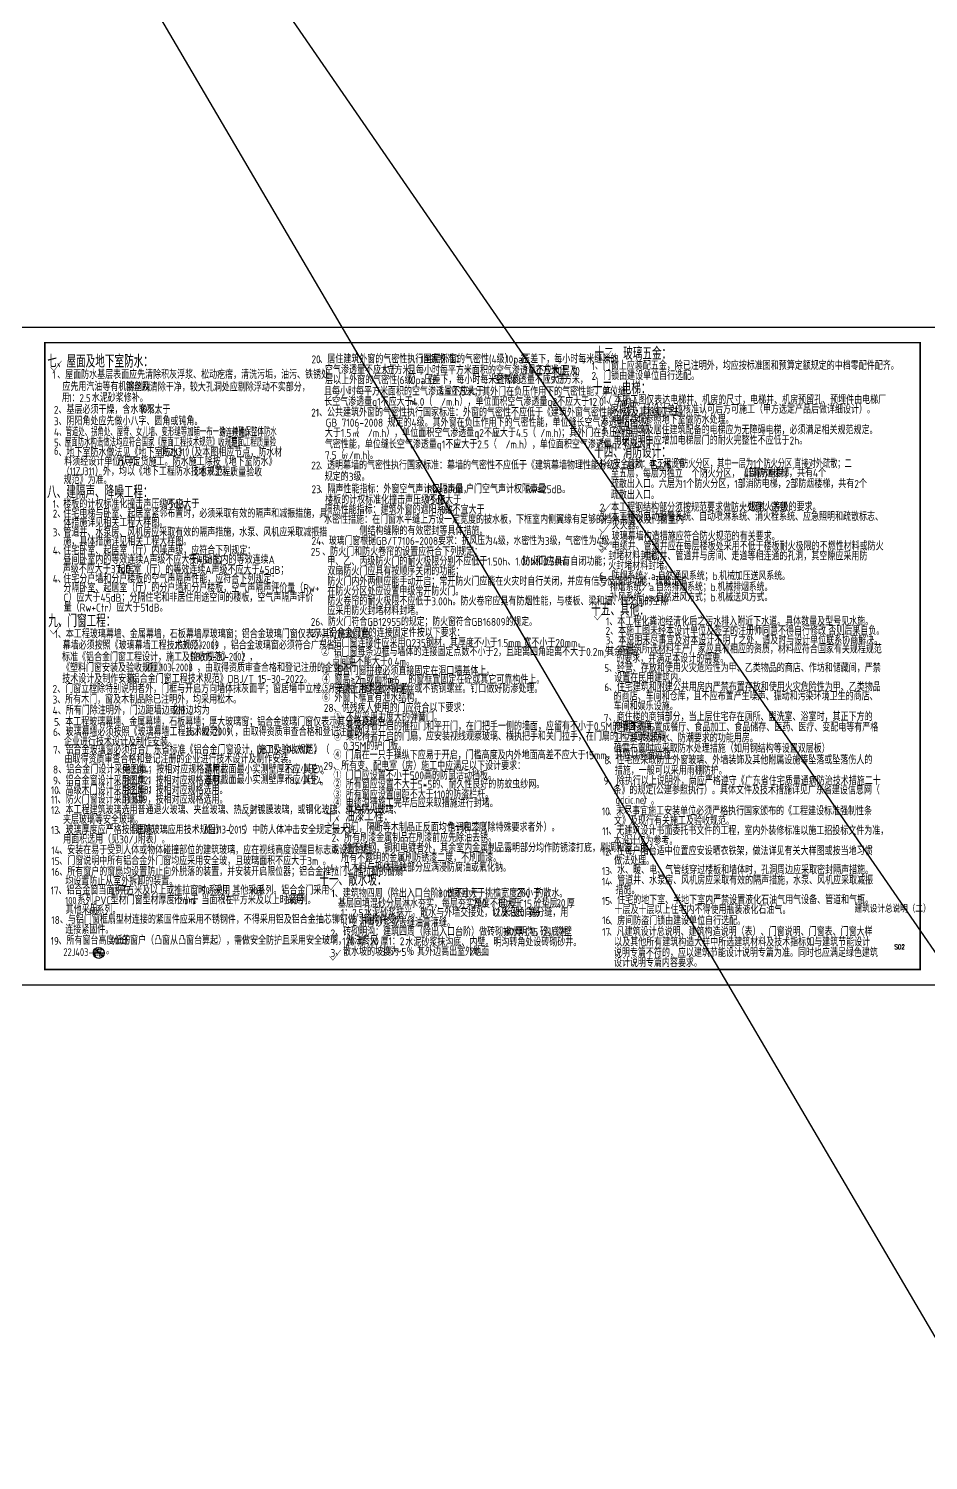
# Model space of a CAD drawing. Extents: x 6843040 to 15500510, y -6507076 to -4940511.
# Drawn here: x 7757360 to 7814813, y -5384709 to -5293327 of the extents above; entities that cross this region are included whole.
import ezdxf

# ---------------------------------------------------------------- set-up
doc = ezdxf.new("R2010")
doc.units = 0
doc.header["$LTSCALE"] = 1000
doc.header["$MEASUREMENT"] = 0
for name, color, linetype in [('AXIS', 3, 'Continuous'), ('AXIS_TEXT', 7, 'Continuous'), ('PUB_TEXT', 7, 'Continuous'), ('PUB_TITLE', 4, 'Continuous'), ('TITLE', 4, 'Continuous'), ('公共图层', 7, 'Continuous'), ('文字', 2, 'Continuous')]:
    doc.layers.add(name, color=color, linetype=linetype)
doc.layers.add('DIM_MODI', color=6, linetype='Continuous', plot=False)
doc.styles.add('_TCH_DIM', font='SIMPLEX', dxfattribs={"bigfont": 'GBCBIG'})
doc.styles.add('HZ', font='rs', dxfattribs={"width": 0.8, "bigfont": 'hztxt'})
doc.styles.add('应该不会同名吧！！', font='GBENOR', dxfattribs={"height": 5, "bigfont": 'GBCBIG'})
doc.styles.add('建筑说明', font='GBENOR', dxfattribs={"height": 5, "bigfont": 'GBCBIG'})
doc.styles.add('数字加粗', font='romanc.shx', dxfattribs={"width": 0.8, "height": 8})

msp = doc.modelspace()

# ---------------------------------------------------------------- linework, layer by layer
at = {"layer": 'AXIS'}
msp.add_line((7761486.6, -5352321.2), (7762186.6, -5352321.2), dxfattribs=at)
msp.add_circle((7761836.6, -5352321.2), 350, dxfattribs=at)
at = {"layer": 'DIM_MODI'}
for points in [[(8939657.2, -5544505.8), (7717926.7, -5211216.4), (7913635.5, -5544303.4)], [(7911789.9, -5492202), (7717926.7, -5211216.4), (8120470.7, -5526373)]]:
    msp.add_lwpolyline(points, dxfattribs=at)
at = {"layer": 'PUB_TITLE'}
for p, q in [((7814288.3, -5353371.9), (7814288.3, -5313371.9)), ((7814288.3, -5313371.9), (7814288.3, -5327921.1)), ((7814288.3, -5313371.9), (7814288.3, -5327921.1))]:
    msp.add_line(p, q, dxfattribs=at)
msp.add_lwpolyline([(7755888.3, -5354371.9), (7755888.3, -5312371.9), (7815288.3, -5312371.9), (7815288.3, -5354371.9)], close=True, dxfattribs=at)
at = {"layer": 'PUB_TITLE', "const_width": 100}
msp.add_lwpolyline([(7758388.3, -5353371.9), (7814288.3, -5353371.9), (7814288.3, -5313371.9), (7758388.3, -5313371.9)], close=True, dxfattribs=at)
at = {"layer": 'PUB_TITLE', "const_width": 30}
for points in [[(7794559.5, -5313891.6), (7794061.1, -5314548.2), (7793848.4, -5314297.1)], [(7759470.1, -5314522.5), (7758971.7, -5315179.1), (7758759.1, -5314928)], [(7794379.3, -5316299), (7793880.9, -5316955.5), (7793668.2, -5316704.5)], [(7794552.5, -5320293.3), (7794054.1, -5320949.9), (7793841.4, -5320698.8)], [(7794483.8, -5320753.3), (7793985.4, -5321409.8), (7793772.8, -5321158.7)], [(7794518.1, -5323644.4), (7794019.7, -5324300.9), (7793807, -5324049.8)], [(7794518.1, -5324228.7), (7794019.7, -5324885.2), (7793807, -5324634.1)], [(7794518.1, -5324846), (7794019.7, -5325502.6), (7793807, -5325251.5)], [(7794463.6, -5326110.1), (7793965.2, -5326766.6), (7793752.5, -5326515.5)], [(7794463.6, -5328295.8), (7793965.2, -5328952.3), (7793752.5, -5328701.3)], [(7796907.1, -5328032.9), (7796408.7, -5328689.4), (7796196, -5328438.3)], [(7796871.4, -5328749.3), (7796373, -5329405.8), (7796160.4, -5329154.7)], [(7796913, -5329546.1), (7796414.6, -5330202.6), (7796201.9, -5329951.5)], [(7794182.2, -5330414.6), (7793683.8, -5331071.2), (7793471.2, -5330820.1)], [(7759444, -5331314.2), (7758945.6, -5331970.7), (7758732.9, -5331719.6)], [(7771926.6, -5342958.4), (7771428.2, -5343614.9), (7771215.5, -5343363.9)], [(7777163.3, -5343566.5), (7776664.9, -5344223.1), (7776452.2, -5343972)], [(7777163.3, -5347647.2), (7776664.9, -5348303.8), (7776452.2, -5348052.7)], [(7777290.9, -5352134.7), (7776792.5, -5352791.3), (7776579.8, -5352540.2)]]:
    msp.add_lwpolyline(points, dxfattribs=at)

# ---------------------------------------------------------------- texts
at = {"layer": 'AXIS_TEXT', "style": '数字加粗', "width": 0.8}
for s, p in [('HC7', (7761614.6, -5352263.8)), ('4-24', (7761530.2, -5352534.1))]:
    msp.add_text(s, height=175, dxfattribs=at).set_placement(p)
at = {"layer": 'PUB_TEXT', "color": 2}
for s, height, style, p in [('2.5', 450, '建筑说明', (7779578.7, -5315349.7)), ('7.5', 450, '建筑说明', (7788950, -5315379.5)), ('1.5', 450, '建筑说明', (7790403.9, -5315965.7)), ('4.5', 450, '建筑说明', (7783608.2, -5316728.2)), ('1：2.5', 500, '应该不会同名吧！！', (7759888.4, -5317161.2)), ('10%', 500, '应该不会同名吧！！', (7764428.7, -5317877.4)), ('一', 450, '建筑说明', (7802788.8, -5324085.1)), ('100', 500, '应该不会同名吧！！', (7766554.6, -5337103.5)), ('2.2', 450, '建筑说明', (7773723.4, -5340815.7)), ('2.0', 450, '建筑说明', (7775516.7, -5340815.7)), ('1.8', 450, '建筑说明', (7773723.4, -5341537.1)), ('1.4', 450, '建筑说明', (7775516.7, -5341562.9)), ('2', 200, '建筑说明', (7771580.9, -5346441.6)), ('1.5', 450, '建筑说明', (7762581.3, -5348575.2)), ('90', 450, '建筑说明', (7768371.1, -5348575.2)), ('70', 450, '建筑说明', (7771453.1, -5348575.2)), ('800', 500, '应该不会同名吧！！', (7783500.5, -5348783.9)), ('200', 500, '应该不会同名吧！！', (7788519.3, -5348742.3)), ('100', 450, '建筑说明', (7759700.5, -5349195.7)), ('60', 450, '建筑说明', (7761227.5, -5349839.7)), ('1.2mm', 450, '建筑说明', (7766640.9, -5349192.6)), ('1.5', 450, '建筑说明', (7769683.3, -5349187.9)), ('80', 450, '建筑说明', (7773727.2, -5349191.5)), ('1：2.5', 500, '应该不会同名吧！！', (7777302.8, -5350014.1)), ('200', 500, '应该不会同名吧！！', (7785719.5, -5349406.1)), ('12', 500, '应该不会同名吧！！', (7786971.4, -5349982.1)), ('80', 500, '应该不会同名吧！！', (7787342.2, -5349387.5)), ('20', 500, '应该不会同名吧！！', (7788448, -5350001.2)), ('C15', 500, '应该不会同名吧！！', (7788667.9, -5349427.5)), ('20', 500, '应该不会同名吧！！', (7791057, -5349387.5)), ('1：2', 500, '应该不会同名吧！！', (7777324.3, -5350593.2)), ('900', 450, '建筑说明', (7762612.7, -5351780)), ('120', 500, '应该不会同名吧！！', (7777388.4, -5351850.2)), ('20', 500, '应该不会同名吧！！', (7779136.5, -5351839)), ('1：2', 500, '应该不会同名吧！！', (7780347.9, -5351827.9)), ('80', 500, '应该不会同名吧！！', (7787730.2, -5351214.8)), ('C15', 500, '应该不会同名吧！！', (7789061.9, -5351220.9)), ('3％～5％', 500, '应该不会同名吧！！', (7779870.9, -5352507.9)), ('20', 500, '应该不会同名吧！！', (7785526.6, -5352474))]:
    msp.add_text(s, height=height, dxfattribs=dict(at, style=style)).set_placement(p)
at = {"layer": 'PUB_TEXT', "color": 2, "width": 0.8}
for s, style, p in [('05ZJ311', '应该不会同名吧！！', (7765783.2, -5320606)), ('11ZJ311', '应该不会同名吧！！', (7759978.1, -5321832.1)), ('JGJ102-2009', '应该不会同名吧！！', (7766645.6, -5332925.8)), ('JGJ 103-2008', '应该不会同名吧！！', (7764706.9, -5334348.6)), ('DBJ15-30-2002', '应该不会同名吧！！', (7767699.3, -5333665.5)), ('JGJ102-2009', '建筑说明', (7767394.5, -5338437.8)), ('DBJ15-30-2002', '建筑说明', (7771924.5, -5339591.8)), ('98ZJ641', '建筑说明', (7763326.2, -5340883.3)), ('98ZJ721', '建筑说明', (7763326.2, -5341552.4)), ('98ZJ681', '建筑说明', (7763326.2, -5342168.5)), ('03J609', '建筑说明', (7763326.2, -5342771.6)), ('  gdcic.net', '应该不会同名吧！！', (7794340, -5342797.8)), ('JGJ113-2015', '建筑说明', (7768495.9, -5344704.5)), ('22J403-1', '建筑说明', (7759577.3, -5352523.6))]:
    msp.add_text(s, height=500, dxfattribs=dict(at, style=style)).set_placement(p)
at = {"layer": 'PUB_TEXT', "style": '_TCH_DIM', "width": 0.705882}
msp.add_text('S02', height=297.5, dxfattribs=at).set_placement((7812645.5, -5352088.3))
at = {"layer": 'TITLE', "color": 1, "style": '应该不会同名吧！！'}
for s, height, p in [('十二、玻璃五金：', 817.02, (7793488.4, -5314467)), ('七、屋面及地下室防水：', 817.021, (7758553, -5314963.2)), ('十三、电梯：', 817.02, (7793395.3, -5316676.4)), ('十四、消防设计：', 817.02, (7793465.8, -5320733.8)), ('八、建隔声、降噪工程：', 817.021, (7758539, -5323302.4)), ('十五、其他：', 817.02, (7793288.9, -5330808.6)), ('九、门窗工程：', 817.02, (7758614.4, -5331533.6)), ('十、油漆工程：', 817.02, (7776343.1, -5343940.3)), ('十一、散水坡：', 817.02, (7775924.6, -5348040.8))]:
    msp.add_text(s, height=height, dxfattribs=at).set_placement(p)
at = {"layer": '公共图层', "color": 2, "style": 'HZ', "width": 0.8}
msp.add_text('建筑设计总说明（二）', height=450, dxfattribs=at).set_placement((7810096.5, -5349741.2))
at = {"layer": '文字', "color": 2}
for s, height, style, p in [('20', 500, '建筑说明', (7775423.2, -5314684.6)), ('、居住建筑外窗的气密性执行国家标准：', 510.638, '建筑说明', (7775923.2, -5314684.6)), ('空气渗透量不应大于', 510.64, '建筑说明', (7776285.9, -5315364.1)), ('1', 500, '建筑说明', (7782385, -5314684.6)), ('至', 510.6, '建筑说明', (7782593.4, -5314684.6)), ('9', 500, '建筑说明', (7782933.8, -5314684.6)), ('层外窗的气密性(4级），在', 510.638, '建筑说明', (7783180.6, -5314684.6)), ('10pa', 500, '建筑说明', (7787797.8, -5314684.6)), ('压差下，每小时每米缝隙的', 510.638, '建筑说明', (7788881.1, -5314684.6)), ('1', 500, '应该不会同名吧！！', (7793307.3, -5315125.5)), ('、门窗上应装配五金，除已注明外，均应按标准图和预算定额规定的中档零配件配齐。', 510.638, '应该不会同名吧！！', (7793515.6, -5315099.5)), ('1', 500, '应该不会同名吧！！', (7758880.1, -5315676.6)), ('、屋面防水基层表面应先清除积灰浮浆、松动疙瘩，清洗污垢，油污、铁锈处', 510.638, '应该不会同名吧！！', (7759182.6, -5315676.6)), ('层以上外窗的气密性(6级），在', 510.638, '建筑说明', (7776295.6, -5316015.3)), ('立方米，', 510.64, '建筑说明', (7780214.9, -5315379.1)), ('10pa', 500, '建筑说明', (7781561.8, -5316007.8)), ('且每小时每平方米面积的空气渗透量不应大于', 510.638, '建筑说明', (7781580.5, -5315390.8)), ('压差下，每小时每米缝隙的', 510.638, '建筑说明', (7782630.3, -5316007.8)), ('空气渗透量不应大于', 510.64, '建筑说明', (7787128.7, -5315993.6)), ('立方米；', 510.64, '建筑说明', (7789680.3, -5315391.8)), ('10', 500, '建筑说明', (7790909, -5315441.8)), ('立方米，', 510.64, '建筑说明', (7791028.5, -5315993.6)), ('层及', 510.64, '建筑说明', (7791409, -5315441.8)), ('10', 500, '建筑说明', (7792048.4, -5315420.8)), ('2', 500, '应该不会同名吧！！', (7793307.3, -5315745.7)), ('、门锁由建设单位自行选配。', 510.638, '应该不会同名吧！！', (7793533.4, -5315748.8)), ('应先用汽油等有机溶剂及', 510.638, '应该不会同名吧！！', (7759517.1, -5316443.1)), ('水泥砂浆修补。', 510.64, '应该不会同名吧！！', (7761392.6, -5317158.3)), ('钢丝刷清除干净，较大孔洞处应剔除浮动不实部分，', 510.638, '应该不会同名吧！！', (7763568.5, -5316473.8)), ('且每小时每平方米面积的空气渗透量不应大于', 510.638, '建筑说明', (7776222, -5316741.1)), ('立方米；其外门在负压作用下的气密性能，单位缝', 510.638, '建筑说明', (7784277.2, -5316756.1)), ('2', 500, '应该不会同名吧！！', (7758974.3, -5317906.3)), ('、基层必须干燥，含水率不大于', 510.638, '应该不会同名吧！！', (7759266, -5317906.3)), ('用', 510.6, '应该不会同名吧！！', (7759474.6, -5317158.3)), ('、公共建筑外窗的气密性执行国家标准：外窗的气密性不应低于《建筑外窗气密性能分级及其检测方法》', 510.638, '建筑说明', (7775905.7, -5318086.8)), ('长空气渗透量q1不应大于4.0（  /m.h），单位面积空气渗透量q2不应大于12.0（ /m.h)。', 510.638, '建筑说明', (7776232.7, -5317402.5)), ('m', 350, '应该不会同名吧！！', (7781709.1, -5317350.1)), ('3', 175, '应该不会同名吧！！', (7781971.6, -5317175.1)), ('m', 350, '应该不会同名吧！！', (7790672, -5317330.6)), ('3', 175, '应该不会同名吧！！', (7790934.5, -5317155.6)), ('1', 500, '应该不会同名吧！！', (7794033, -5317286.2)), ('、本施工图仅表达电梯井、机房的尺寸，电梯井、机房预留孔、预埋件由电梯厂', 510.638, '应该不会同名吧！！', (7794241.4, -5317286.2)), ('家提供，经设计单位核准认可后方可施工（甲方选定产品后做详细设计）。', 510.638, '应该不会同名吧！！', (7794550.2, -5317893.3)), ('3', 500, '应该不会同名吧！！', (7758974.3, -5318640.7)), ('、阴阳角处应先做小八字、圆角或钝角。', 510.638, '应该不会同名吧！！', (7759266, -5318640.7)), ('。', 510.6, '应该不会同名吧！！', (7765525.3, -5317906.3)), ('21', 500, '建筑说明', (7775405.7, -5318086.8)), ('GB 7106-2008 规定的4级。其外窗在负压作用下的气密性能，单位缝长空气渗透量q1不应', 510.638, '建筑说明', (7776327.7, -5318733.8)), ('2', 500, '应该不会同名吧！！', (7793912, -5318545.5)), ('、电梯基坑参照地下室做防水处理。', 510.638, '应该不会同名吧！！', (7794203.7, -5318545.5)), ('4', 500, '应该不会同名吧！！', (7758974.3, -5319331.3)), ('大于1.5（  /m.h），单位面积空气渗透量q2不应大于4.5（ /m.h)；其外门在负压作用下的', 510.638, '建筑说明', (7776276.7, -5319389.9)), ('m', 350, '应该不会同名吧！！', (7778060.2, -5319367.9)), ('3', 175, '应该不会同名吧！！', (7778322.7, -5319192.9)), ('m', 350, '应该不会同名吧！！', (7786952.6, -5319337.9)), ('3', 175, '应该不会同名吧！！', (7787215.1, -5319162.9)), ('3', 500, '应该不会同名吧！！', (7793912, -5319210.1)), ('、公共建筑及居住建筑配备的电梯应为无障碍电梯，必须满足相关规范规定。', 510.638, '应该不会同名吧！！', (7794203.7, -5319210.1)), ('、电梯说明中应增加电梯层门的耐火完整性不应低于2h。', 510.638, '应该不会同名吧！！', (7794203.7, -5319874.7)), ('5', 500, '应该不会同名吧！！', (7758974.3, -5319994.5)), ('6', 500, '应该不会同名吧！！', (7758974.3, -5320524.5)), ('、地下室防水做法见《地下室防水》（', 510.638, '应该不会同名吧！！', (7759266, -5320633)), ('）及本图相应节点，防水材', 510.638, '应该不会同名吧！！', (7767426.6, -5320633)), ('气密性能，单位缝长空气渗透量q1不应大于2.5（  /m.h），单位面积空气渗透量q2不应大于', 510.638, '建筑说明', (7776276.7, -5320120.7)), ('7.5（ /m.h)。', 510.638, '建筑说明', (7776276.7, -5320807.7)), ('m', 350, '应该不会同名吧！！', (7784531, -5320070.4)), ('3', 175, '应该不会同名吧！！', (7784793.5, -5319895.4)), ('4', 500, '应该不会同名吧！！', (7793912, -5319874.7)), ('料须经设计单位认可，', 510.64, '应该不会同名吧！！', (7759639.2, -5321220.5)), ('方可定货施工。防水施工除按《地下室防水》', 510.638, '应该不会同名吧！！', (7762980.4, -5321227.7)), ('22', 500, '建筑说明', (7775405.7, -5321459.2)), ('、透明幕墙的气密性执行国家标准：幕墙的气密性不应低于《建筑幕墙物理性能分级》GB/T 15225 ', 510.638, '建筑说明', (7775905.7, -5321459.2)), ('m', 350, '应该不会同名吧！！', (7777348.5, -5320769.8)), ('3', 175, '应该不会同名吧！！', (7777611, -5320594.8)), ('1、', 500, '应该不会同名吧！！', (7793809.7, -5321310.9)), ('规范》为准。', 510.64, '应该不会同名吧！！', (7759591.9, -5322392.9)), ('（', 510.6, '应该不会同名吧！！', (7759483.5, -5321895)), ('）外，均以《地下工程防水技术规范》、', 510.638, '应该不会同名吧！！', (7761593.3, -5321853.2)), ('《地下工程质量验收', 510.64, '应该不会同名吧！！', (7767675.9, -5321901.9)), ('规定的3级。', 510.64, '建筑说明', (7776266.2, -5322189.2)), ('疏散出入口。六层为1个防火分区，1部消防电梯，2部防烟楼梯，共有2个', 510.638, '应该不会同名吧！！', (7794543, -5322647.8)), ('至五层，每层为独立  个防火分区， 部消防电梯，', 510.638, '应该不会同名吧！！', (7794543, -5321980)), ('部防烟楼梯，共有4个', 510.64, '应该不会同名吧！！', (7803358.2, -5321947.2)), ('23', 500, '建筑说明', (7775429, -5322978.5)), ('、隔声性能指标：外窗空气声计权隔声量', 510.638, '建筑说明', (7775929, -5322978.5)), ('Rw', 500, '建筑说明', (7782788.6, -5322978.5)), ('≥', 510.6, '建筑说明', (7783496.9, -5322978.5)), ('30dB，', 500, '建筑说明', (7783837.3, -5322978.5)), ('户门空气声计权隔声量', 510.64, '建筑说明', (7785289.2, -5322978.5)), ('Rw', 500, '建筑说明', (7789103.5, -5322978.5)), ('≥', 510.6, '建筑说明', (7789811.8, -5322978.5)), ('25dB。', 500, '建筑说明', (7790152.3, -5322978.5)), ('疏散出入口。', 510.64, '应该不会同名吧！！', (7794543, -5323357.6)), ('1、', 500, '应该不会同名吧！！', (7758899.6, -5323920.7)), ('楼板的计权标准化撞击声压级不应大于', 510.638, '建筑说明', (7759575.6, -5323929.8)), ('75dB。', 500, '建筑说明', (7766007.2, -5323929.8)), ('隔热性能指标：建筑外窗的遮阳系数不宜大于', 510.638, '建筑说明', (7776262, -5324291.9)), ('楼板的计权标准化撞击声压级不应大于', 510.638, '建筑说明', (7776295.4, -5323660.7)), ('75dB。', 500, '建筑说明', (7782713, -5323660.7)), ('0.6', 500, '建筑说明', (7783699.9, -5324291.9)), ('2', 500, '应该不会同名吧！！', (7793832.4, -5324148.3)), ('、本工程钢结构部分须按规范要求做防火处理，达到', 510.638, '应该不会同名吧！！', (7794040.7, -5324148.3)), ('级耐火等级的要求。', 510.64, '应该不会同名吧！！', (7803334.1, -5324119.5)), ('2、', 500, '应该不会同名吧！！', (7758899.6, -5324532.7)), ('体措施详见相关工程大样图。', 510.638, '建筑说明', (7759575.6, -5325124.8)), ('住宅电梯与卧室、起居室紧邻布置时，必须采取有效的隔声和减振措施，具', 510.638, '建筑说明', (7759575.6, -5324541.8)), ('水密性措施：在门窗水平缝上方设一定宽度的披水板，下框室内侧翼缘有足够的挡水高度以及门窗室内', 510.638, '建筑说明', (7776229.5, -5324924.8)), ('。', 510.6, '建筑说明', (7784342.7, -5324291.9)), ('3', 500, '应该不会同名吧！！', (7793839.7, -5324737.8)), ('、本工程设自动报警系统、自动喷淋系统、消火栓系统、应急照明和疏散标志、', 510.638, '应该不会同名吧！！', (7794042.6, -5324737.8)), ('  灭火器。', 510.64, '应该不会同名吧！！', (7794042.6, -5325288.9)), ('3、', 500, '应该不会同名吧！！', (7758899.6, -5325727.7)), ('施，具体措施详见相关工程大样图。', 510.638, '建筑说明', (7759575.6, -5326319.8)), ('管道井、水泵房、风机房应采取有效的隔声措施，水泵、风机应采取减振措', 510.638, '建筑说明', (7759575.6, -5325736.8)), ('24、玻璃门窗根据GB/T7106-2008要求：抗风压为4级，水密性为3级，气密性为4级。', 500, '建筑说明', (7775429, -5326279.6)), ('侧结构缝隙的有效密封等具体措施。', 510.638, '建筑说明', (7778487, -5325649.3)), ('4', 500, '应该不会同名吧！！', (7793791.7, -5325990.8)), ('、玻璃幕墙构造措施应符合防火规范的有关要求。', 510.638, '应该不会同名吧！！', (7794083.3, -5325990.8)), ('4、', 500, '应该不会同名吧！！', (7758899.6, -5326889.2)), ('住宅卧室、起居室（厅）内噪声级，应符合下列规定：', 510.638, '建筑说明', (7759575.6, -5326898.3)), ('25', 500, '建筑说明', (7775376.4, -5326969.2)), ('、防火门和防火卷帘的设置应符合下列规定：', 510.638, '建筑说明', (7776104.7, -5326969.2)), ('5', 500, '应该不会同名吧！！', (7793791.7, -5326632.1)), ('、电缆井、管道井应在每层楼板处采用不低于楼板耐火极限的不燃性材料或防火', 510.638, '应该不会同名吧！！', (7794083.3, -5326622.1)), ('封堵材料封堵；', 510.64, '应该不会同名吧！！', (7794375.8, -5327243.1)), ('声级不应大于37dB；', 510.638, '建筑说明', (7759542.6, -5328078.8)), ('昼间卧室内的等效连续A声级不应大于45dB；', 510.638, '建筑说明', (7759575.6, -5327481.3)), ('起居室（厅）的等效连续A声级不应大于45dB；', 510.638, '建筑说明', (7763030.6, -5328128.8)), ('夜间卧室内的等效连续A', 510.638, '建筑说明', (7767577.6, -5327481.3)), ('甲、乙、丙级防火门的耐火极限分别不应低于1.50h、1.00h和0.50h。', 510.638, '建筑说明', (7776435.9, -5327595.6)), ('防火门应具有自闭功能；', 510.638, '建筑说明', (7788883.2, -5327593.5)), ('火封堵材料封堵。', 510.64, '应该不会同名吧！！', (7794371.7, -5327864.4)), ('电缆井、管道井与房间、走道等相连通的孔洞，其空隙应采用防', 510.638, '应该不会同名吧！！', (7796621.2, -5327261.4)), ('4、', 500, '应该不会同名吧！！', (7758899.6, -5328698.2)), ('住宅分户墙和分户楼板的空气声隔声性能，应符合下列规定：', 510.638, '建筑说明', (7759575.6, -5328707.3)), ('双扇防火门应具有按顺序关闭的功能；', 510.638, '建筑说明', (7776435.9, -5328217.6)), ('防火门内外两侧应能手动开启；常开防火门应能在火灾时自行关闭，并应有信号反馈的功能；疏散走道', 510.638, '建筑说明', (7776435.9, -5328873.5)), ('6、防烟系统：a.自然通风系统；b.机械加压送风系统。', 500, '应该不会同名吧！！', (7793791.7, -5328518.3)), ('分隔卧室、起居室（厅）的分户墙和分户楼板，空气声隔声评价量（Rw+', 510.638, '建筑说明', (7759575.6, -5329290.3)), ('C）应大于45dB；分隔住宅和非居住用途空间的楼板，空气声隔声评价', 510.638, '建筑说明', (7759593.7, -5329903.5)), ('在防火分区处应设置甲级常开防火门。', 510.638, '建筑说明', (7776435.9, -5329507)), ('  补风系统：a.自然进风方式；b.机械送风方式。', 500, '应该不会同名吧！！', (7793942.7, -5329877.6)), ('  排烟系统：a.自然排烟系统；b.机械排烟系统。', 500, '应该不会同名吧！！', (7793942.7, -5329223.3)), ('量（Rw+Ctr）应大于51dB。', 510.638, '建筑说明', (7759599.2, -5330537.7)), ('应采用防火封堵材料封堵。', 510.638, '建筑说明', (7776435.9, -5330751.6)), ('防火卷帘的耐火极限不应低于3.00h。防火卷帘应具有防烟性能，与楼板、梁和墙、柱之间的空隙', 510.638, '建筑说明', (7776435.9, -5330138.6)), ('26、防火门符合GB12955的规定；防火窗符合GB16809的规定。 ', 500, '建筑说明', (7775376.4, -5331446.1)), ('1', 500, '应该不会同名吧！！', (7794227.9, -5331419.4)), ('、本工程化粪池经清化后之污水排入附近下水道。具体数量及型号见水施。', 510.638, '应该不会同名吧！！', (7794436.2, -5331419.4)), ('1', 500, '应该不会同名吧！！', (7759018.2, -5332231.9)), ('、本工程玻璃幕墙、金属幕墙，石板幕墙厚玻璃窗；铝合金玻璃门窗仅表示其分格及颜色。', 510.638, '应该不会同名吧！！', (7759226.6, -5332231.9)), ('2', 500, '应该不会同名吧！！', (7794198.1, -5332021.8)), ('3', 500, '应该不会同名吧！！', (7794208.7, -5332623.2)), ('、本施工图未经本设计单位及签字的注册师同意不得自行修改,否则后果自负。', 510.638, '应该不会同名吧！！', (7794489.8, -5332021.8)), ('、本说明未尽事宜及对本设计不明了之处，请及时与设计单位联系协商解决。', 510.638, '应该不会同名吧！！', (7794500.4, -5332623.2)), ('幕墙必须按照《玻璃幕墙工程技术规范》（', 510.638, '应该不会同名吧！！', (7759532.8, -5332950.8)), ('），铝合金玻璃窗必须符合广东省', 510.638, '应该不会同名吧！！', (7769250.9, -5332950.8)), ('4', 500, '应该不会同名吧！！', (7794146.2, -5333199.4)), ('、本建筑所选材料生产厂家应具有相应的资质，材料应符合国家有关规程规范', 510.638, '应该不会同名吧！！', (7794479.5, -5333199.4)), ('标准《铝合金门窗工程设计，施工及验收规范》（', 510.638, '应该不会同名吧！！', (7759494.2, -5333702.8)), ('《塑料门窗安装及验收规程》（', 510.638, '应该不会同名吧！！', (7759494.2, -5334385.9)), ('），由取得资质审查合格和登记注册的企业进行', 510.638, '应该不会同名吧！！', (7767600.2, -5334385.9)), ('），', 510.64, '应该不会同名吧！！', (7770941.4, -5333702.8)), ('5', 500, '应该不会同名吧！！', (7794119.2, -5334397.6)), ('、经营、存放和使用火灾危险性为甲、乙类物品的商店、作坊和储藏间，严禁', 510.638, '应该不会同名吧！！', (7794410.9, -5334397.6)), ('的要求，并满足本设计的需要。', 510.638, '应该不会同名吧！！', (7794882, -5333791.4)), ('技术设计及制作安装。', 510.64, '应该不会同名吧！！', (7759506.2, -5335087)), ('《铝合金门窗工程技术规范》DBJ/T 15-30-2022。', 510.638, '应该不会同名吧！！', (7763432.4, -5335087)), ('2', 255.3, '建筑说明', (7778391.6, -5334886.2, -13.8)), ('m', 510.6, '建筑说明', (7780263.3, -5335131.3, -13.8)), ('2', 255.3, '建筑说明', (7780627.6, -5334877.2, -13.8)), ('设置在民用建筑内。', 510.64, '应该不会同名吧！！', (7794751.4, -5335020.3)), ('2', 500, '应该不会同名吧！！', (7758891.1, -5335724.5)), ('、门窗立樘除特别说明者外，门框与开启方向墙体抹灰面平；窗居墙中立樘。所有木门框均做木贴脸。', 510.638, '应该不会同名吧！！', (7759182.8, -5335724.5)), ('6', 500, '应该不会同名吧！！', (7794119.2, -5335610.4)), ('、住宅建筑和附建公共用房内严禁布置存放和使用火灾危险性为甲、乙类物品', 510.638, '应该不会同名吧！！', (7794410.9, -5335610.4)), ('的商店、车间和仓库，且不应布置产生噪声、振动和污染环境卫生的商店、', 510.638, '应该不会同名吧！！', (7794720.8, -5336201.7)), ('3', 500, '应该不会同名吧！！', (7758891.1, -5336406.4)), ('4', 500, '应该不会同名吧！！', (7758891.1, -5337104.1)), ('、所有木门，窗及木制品除已注明外，均采用松木。', 510.638, '应该不会同名吧！！', (7759182.8, -5336406.4)), ('、所有门除注明外，门边距墙边或柱边均为', 510.638, '应该不会同名吧！！', (7759224.5, -5337104.1)), ('车间和娱乐设施。', 510.64, '应该不会同名吧！！', (7794720.8, -5336833.2)), ('5', 500, '建筑说明', (7758980.9, -5337835.1)), ('、本工程玻璃幕墙、金属幕墙，石板幕墙；厚大玻璃窗；铝合金玻璃门窗仅表示其分格及颜色。', 510.638, '建筑说明', (7759189.2, -5337835.1)), ('。', 510.6, '应该不会同名吧！！', (7767623.4, -5337148.1)), ('7', 500, '应该不会同名吧！！', (7794088.4, -5337570.1)), ('、商住楼的商铺部分，当上层住宅存在厕所、盥洗室、浴室时，其正下方的', 510.638, '应该不会同名吧！！', (7794397.8, -5337517.9)), (' 商铺不得布置成餐厅、食品加工、食品储存、医药、医疗、变配电等有严格', 510.638, '应该不会同名吧！！', (7794485.8, -5338184.8)), ('6', 500, '建筑说明', (7758918.7, -5338473.9)), ('、玻璃幕墙必须按照《玻璃幕墙工程技术规范》（', 510.638, '建筑说明', (7759210.4, -5338473.9)), ('企业进行技术设计及制作安装。', 510.638, '建筑说明', (7759615.9, -5339099.4)), ('），由取得资质审查合格和登记注册的', 510.638, '建筑说明', (7770009.5, -5338473.9)), ('卫生要求及防水、防潮要求的功能用房。', 510.638, '应该不会同名吧！！', (7794727.8, -5338872.8)), ('7', 500, '建筑说明', (7758918.7, -5339617.4)), ('、铝合金玻璃窗必须符合广东省标准《铝合金门窗设计，施工及验收规范》（', 510.638, '建筑说明', (7759210.4, -5339617.4)), ('），', 510.64, '建筑说明', (7775042.5, -5339617.4)), ('确需布置时应采取防水处理措施（如用钢结构等设置双层板）', 510.638, '应该不会同名吧！！', (7794727.8, -5339539.3)), ('8', 500, '建筑说明', (7758918.7, -5340872.7)), ('、铝合金门设计采用图集', 510.638, '建筑说明', (7759252.1, -5340872.7)), ('由取得资质审查合格和登记注册的企业进行技术设计及制作安装。', 510.638, '建筑说明', (7759645.9, -5340213.1)), ('，按相对应规格选用。', 510.64, '建筑说明', (7764996.8, -5340872.7)), ('基材截面最小实测壁厚不应小于', 510.638, '建筑说明', (7768594.9, -5340872.7)), ('，其它', 510.64, '建筑说明', (7774396.9, -5340872.7)), ('8', 500, '应该不会同名吧！！', (7794119.2, -5340281.9)), ('、住宅应采取防止外窗玻璃、外墙装饰及其他附属设施等坠落或坠落伤人的', 510.638, '应该不会同名吧！！', (7794380.1, -5340276)), ('措施，一般可以采用雨棚防护。', 510.638, '应该不会同名吧！！', (7794789.1, -5340945)), ('9', 500, '建筑说明', (7758918.7, -5341573.6)), ('、铝合金窗设计采用图集', 510.638, '建筑说明', (7759210.4, -5341573.6)), ('，按相对应规格选用。', 510.64, '建筑说明', (7764955.1, -5341573.6)), ('基材截面最小实测壁厚不应小于', 510.638, '建筑说明', (7768594.9, -5341538)), ('，其它', 510.64, '建筑说明', (7774355.3, -5341573.6)), ('。', 510.6, '建筑说明', (7776017.5, -5340935.7)), ('9', 500, '应该不会同名吧！！', (7794073.4, -5341582)), ('、除执行以上说明外，尚应严格遵守《广东省住宅质量通病防治技术措施二十', 510.638, '应该不会同名吧！！', (7794410.9, -5341602.2)), ('10', 500, '建筑说明', (7758782.4, -5342189.7)), ('、高级木门设计采用图集', 510.638, '建筑说明', (7759210.4, -5342189.7)), ('，按相对应规格选用。', 510.64, '建筑说明', (7764955.1, -5342189.7)), ('。', 510.6, '建筑说明', (7775975.9, -5341636.6)), ('条》的规定(公建参照执行）。具体文件及技术措施详见广东省建设信息网（', 510.638, '应该不会同名吧！！', (7794702, -5342196.6)), ('11', 500, '建筑说明', (7758782.4, -5342792.9)), ('12', 500, '建筑说明', (7758782.4, -5343455.7)), ('、防火门窗设计采用图集', 510.638, '建筑说明', (7759210.4, -5342792.9)), ('、本工程建筑玻璃选用普通退火玻璃、夹丝玻璃、热反射镀膜玻璃，或钢化玻璃、单片防火玻璃、', 510.638, '建筑说明', (7759210.4, -5343455.7)), ('，按相对应规格选用。', 510.64, '建筑说明', (7764955.1, -5342792.9)), ('10', 500, '应该不会同名吧！！', (7793963.4, -5343538.6)), ('、未尽事宜施工安装单位必须严格执行国家颁布的《工程建设标准强制性条', 510.638, '应该不会同名吧！！', (7794365.1, -5343531.6)), ('）。', 510.64, '应该不会同名吧！！', (7796594.5, -5342866.1)), ('夹层玻璃等安全玻璃。', 510.64, '建筑说明', (7759555.9, -5344081.7)), ('1', 500, '应该不会同名吧！！', (7776704.9, -5344499.3)), ('、内门，隔断等木制品正反面均作一底二度', 510.638, '应该不会同名吧！！', (7776913.2, -5344573.4)), ('色调和漆（除特殊要求者外）。', 510.638, '应该不会同名吧！！', (7784110.4, -5344573.4)), ('文》及现行有关施工及验收规范。', 510.638, '应该不会同名吧！！', (7794738.1, -5344160.1)), ('13', 500, '建筑说明', (7758782.4, -5344731.8)), ('、玻璃厚度应严格按照国家', 510.638, '建筑说明', (7759211.9, -5344731.8)), ('用面积选用（见30/J附表）。', 510.638, '建筑说明', (7759564.4, -5345337.3)), ('《建筑玻璃应用技术规程》（', 510.638, '建筑说明', (7763688.4, -5344731.8)), ('）中防人体冲击安全规定最大许', 510.638, '建筑说明', (7771120.4, -5344731.8)), ('2', 500, '应该不会同名吧！！', (7776704.9, -5345229.5)), ('、所有刷漆金属制品在刷漆前应先除油去锈。', 510.638, '应该不会同名吧！！', (7776996.5, -5345229.5)), ('11', 500, '应该不会同名吧！！', (7793983.3, -5344801)), ('、无建筑设计书面委托书文件的工程，室内外装修标准以施工招投标文件为准，', 510.638, '应该不会同名吧！！', (7794380.1, -5344784.3)), ('本设计仅为参考。', 510.64, '应该不会同名吧！！', (7794702.1, -5345433.8)), ('14', 500, '建筑说明', (7758814.2, -5346023.1)), ('、安装在易于受到人体或物体碰撞部位的建筑玻璃，应在视线高度设醒目标志或设置护栏。', 510.638, '建筑说明', (7759314.2, -5346023.1)), ('3', 500, '应该不会同名吧！！', (7776704.9, -5345884.7)), ('、除不锈钢，铜和电镀者外，其余室内金属制品露明部分均作防锈漆打底，刷调和漆二度，', 510.638, '应该不会同名吧！！', (7776996.5, -5345884.7)), ('12', 500, '应该不会同名吧！！', (7793963.9, -5346104.7)), ('、在每户阳台适中位置应安设晒衣铁架，做法详见有关大样图或按当地习惯', 510.638, '应该不会同名吧！！', (7794397.8, -5346077.7)), ('15', 500, '建筑说明', (7758814.2, -5346711.4)), ('、门窗说明中所有铝合金外门窗均应采用安全玻，且玻璃面积不应大于3m 。', 510.638, '建筑说明', (7759314.2, -5346711.4)), ('4', 500, '应该不会同名吧！！', (7776591.9, -5347138.6)), ('、凡木料与砌体接触部分应满浸防腐油或氟化钠。', 510.638, '应该不会同名吧！！', (7776925.2, -5347134.5)), ('所有不露明的金属刷防锈漆二度，不刷面漆。', 510.638, '应该不会同名吧！！', (7777316.8, -5346509.6)), ('、水、暖、电、气管线穿过楼板和墙体时，孔洞周边应采取密封隔声措施。', 510.638, '应该不会同名吧！！', (7794431.3, -5347289.7)), ('做法处理。', 510.64, '应该不会同名吧！！', (7794748.3, -5346695.1)), ('16', 500, '建筑说明', (7758814.2, -5347397.9)), ('、所有窗户的窗扇均设置防止向外脱落的装置，并安装开启限位器；铝合金推拉门、推拉窗的窗扇', 510.638, '建筑说明', (7759314.2, -5347397.9)), ('均设置防止从室外拆卸的装置。', 510.638, '建筑说明', (7759700.2, -5348005.9)), ('13', 500, '应该不会同名吧！！', (7793963.9, -5347346.8)), ('14', 500, '应该不会同名吧！！', (7793963.9, -5348020.5)), ('、管道井、水泵房、风机房应采取有效的隔声措施，水泵、风机应采取减振', 510.638, '应该不会同名吧！！', (7794431.3, -5347952)), ('17', 500, '建筑说明', (7758766, -5348587.9)), ('、铝合金窗当面积在', 510.64, '建筑说明', (7759266, -5348587.9)), ('平方米及以上或推拉窗时，采用', 510.638, '建筑说明', (7763079.8, -5348587.9)), ('系列。其他采用', 510.64, '建筑说明', (7768833.3, -5348587.9)), ('系列。铝合金门采用', 510.64, '建筑说明', (7771966.3, -5348587.9)), ('1、建筑物四周（除出入口台阶）做不小于', 510.638, '应该不会同名吧！！', (7776694.3, -5348782.6)), ('宽且大于挑檐宽度不小于', 510.638, '应该不会同名吧！！', (7784467.2, -5348782.6)), ('的散水。', 510.64, '应该不会同名吧！！', (7789711.9, -5348782.6)), ('措施。', 510.64, '应该不会同名吧！！', (7794832.8, -5348565.7)), ('其他采用', 510.64, '建筑说明', (7759727.2, -5349812.4)), ('系列。', 510.64, '建筑说明', (7760476.2, -5349208.4)), ('PVC', 500, '建筑说明', (7761596.5, -5349211.6)), ('系列。', 510.64, '建筑说明', (7761689.9, -5349859.8)), ('型材门窗型材厚度不小于', 510.638, '建筑说明', (7762596.5, -5349211.6)), ('。当面积在', 510.64, '建筑说明', (7767884.6, -5349211.6)), ('平方米及以上时采用', 510.64, '建筑说明', (7770336.8, -5349211.6)), ('系列。', 510.64, '建筑说明', (7774150.6, -5349211.6)), ('基层回填混砂分层淋水夯实，每层夯实厚度不得大于', 510.638, '应该不会同名吧！！', (7777114, -5349429.7)), ('水泥砂浆抹光。散水与外墙交接处，以及沿长向每', 510.638, '应该不会同名吧！！', (7778788.5, -5350014.5)), ('。', 510.6, '应该不会同名吧！！', (7786931, -5349429.7)), ('米设', 510.64, '应该不会同名吧！！', (7787590.2, -5350014.5)), ('厚', 510.6, '应该不会同名吧！！', (7788021.4, -5349429.7)), ('宽分缝，用', 510.64, '应该不会同名吧！！', (7789271, -5350014.5)), ('砼垫层，', 510.64, '应该不会同名吧！！', (7789611.8, -5349429.7)), ('厚', 510.6, '应该不会同名吧！！', (7791723.5, -5349429.7)), ('15', 500, '应该不会同名吧！！', (7793963.9, -5349258.3)), ('、住宅的地下室、半地下室内严禁设置液化石油气用气设备、管道和气瓶。', 510.638, '应该不会同名吧！！', (7794431.3, -5349200.1)), ('十层及十层以上住宅内不得使用瓶装液化石油气。', 510.638, '应该不会同名吧！！', (7794770.2, -5349829.7)), ('18', 500, '建筑说明', (7758814.2, -5350473.5)), ('、与铝门窗框扇型材连接的紧固件应采用不锈钢件，不得采用铝及铝合金抽芯铆钉做门窗构件受力', 510.638, '建筑说明', (7759355.9, -5350452.2)), ('沥青砂浆或嵌缝油膏灌缝。', 510.638, '应该不会同名吧！！', (7778450.7, -5350652.9)), ('16', 500, '应该不会同名吧！！', (7793983.3, -5350485.3)), ('、房间防盗门锁由建设单位自行选配。', 510.638, '应该不会同名吧！！', (7794431.3, -5350536.1)), ('19', 500, '建筑说明', (7758766, -5351810.3)), ('、所有窗台高度低于', 510.64, '建筑说明', (7759266, -5351789)), ('连接紧固件。', 510.64, '建筑说明', (7759703.9, -5351091.2)), ('的窗户（凸窗从凸窗台算起），需做安全防护且采用安全玻璃，做法参见', 510.638, '建筑说明', (7763329.8, -5351789)), ('2', 500, '应该不会同名吧！！', (7776639, -5351320.8)), ('、砖砌明沟：建筑四周（除出入口台阶）做砖砌排水明沟，沟底为', 510.638, '应该不会同名吧！！', (7776930.6, -5351242.6)), ('水泥砂浆抹沟底、内壁。明沟转角处设砖砌砂井。', 510.638, '应该不会同名吧！！', (7781417.1, -5351900.6)), ('厚', 510.6, '应该不会同名吧！！', (7788424.3, -5351242.6)), ('砼，沟壁', 510.64, '应该不会同名吧！！', (7790014.7, -5351242.6)), ('17', 500, '应该不会同名吧！！', (7793983.3, -5351230)), ('、凡建筑设计总说明、建筑构造说明（表）、门窗说明、门窗表、门窗大样', 510.638, '应该不会同名吧！！', (7794397.8, -5351230)), (' 以及其他所有建筑构造大样中所选建筑材料及技术指标如与建筑节能设计', 510.638, '应该不会同名吧！！', (7794477.3, -5351896.9)), ('。', 510.6, '建筑说明', (7762303.5, -5352426)), ('3', 500, '应该不会同名吧！！', (7776639, -5352578.9)), ('、散水坡的坡度为', 510.64, '应该不会同名吧！！', (7776930.6, -5352500.6)), ('厚，', 510.64, '应该不会同名吧！！', (7778395.8, -5351900.6)), ('厚', 510.6, '应该不会同名吧！！', (7779826.6, -5351900.6)), ('，其外边高出室外地面', 510.64, '应该不会同名吧！！', (7781654, -5352500.6)), ('说明专篇不符的，应以建筑节能设计说明专篇为准。同时也应满足绿色建筑', 510.638, '应该不会同名吧！！', (7794736.3, -5352574.8)), ('。', 510.6, '应该不会同名吧！！', (7786165.2, -5352500.6)), ('设计说明专篇内容要求。', 510.638, '应该不会同名吧！！', (7794736.3, -5353211.8))]:
    msp.add_text(s, height=height, dxfattribs=dict(at, style=style)).set_placement(p)
at = {"layer": '文字', "color": 2, "style": '应该不会同名吧！！'}
for s, height, width, p in [('、管道处、拐角处、屋脊、女儿墙、变形缝等加铺一布一涂，并确保整体防水', 510.638, 0.8, (7759307.6, -5319331.3)), ('的连续性。', 510.64, 0.8, (7769537.3, -5319382.8)), ('、屋面防水构造做法均应符合国家《屋面工程技术规范》、《屋面工程质量验', 510.638, 0.8, (7759266, -5319994.5)), ('收规范》。', 510.64, 0.8, (7769465.2, -5320029)), ('、安全疏散：本工程设有', 510.638, 0.9, (7794239.7, -5321364.9)), ('   个防火分区，其中一层为1个防火分区,直接对外疏散；二', 510.638, 0.9, (7797815.3, -5321364.9))]:
    msp.add_text(s, height=height, dxfattribs=dict(at, width=width)).set_placement(p)
at = {"layer": '文字', "color": 3, "style": '应该不会同名吧！！'}
for s, p in [('6', (7798069.2, -5321376.7)), ('1', (7798119.3, -5321980)), ('1', (7800517.8, -5321980)), ('4', (7803025.4, -5321969))]:
    msp.add_text(s, height=500, dxfattribs=at).set_placement(p)
at = {"layer": '文字', "color": 2, "char_height": 510.638, "width": 178031.414, "attachment_point": 1, "style": '建筑说明'}
for s, insert in [('27、铝合金门窗的连接固定件按以下要求： ', (7775408.1, -5331636.9, -13.8)), ('① 铝门窗连接件应采用Q235钢材，其厚度不小于1.5mm,宽不小于20mm。', (7776041, -5332281.7, -13.8)), ('② 铝门窗每条边框与墙体的连接固定点数不小于2，且距离四角距离不大于0.2m,其余固定', (7776041, -5332854.8, -13.8)), ('{\\F|c134;点间距不能大于0.4m。}', (7776724.5, -5333476, -13.8)), ('③ 组合门窗拼樘必须直接固定在洞口墙基体上。', (7776100, -5334074.4, -13.8)), ('④ 窗高≥2m或面积≥6  的窗框宜固定在砼或其它可靠构件上。 ', (7776100, -5334629.6, -13.8)), ('⑤ 安装所用螺丝为钢螺丝或不锈钢螺丝。钉口做好防渗处理。', (7776100, -5335211.1, -13.8)), ('⑥ 外窗下框宜有泄水结构。', (7776100, -5335781, -13.8)), ('28、供残疾人使用的门应符合以下要求： ', (7776206.4, -5336423.7, -13.8)), ('① 不应采用力度大的弹簧门。', (7776839.3, -5337031.4, -13.8)), ('② 乘轮椅者开启的推拉门和平开门，在门把手一侧的墙面，应留有不小于0.5M的墙面宽度。', (7776839.3, -5337604.5, -13.8)), ('③ 乘轮椅者开启的门扇，应安装视线观察玻璃、横执把手和关门拉手，在门扇的下方应安装高', (7776839.3, -5338253.7, -13.8)), ('④ 门扇在一只手操纵下应易于开启，门槛高度及内外地面高差不应大于15mm，并应以斜面过渡。 ', (7776822.8, -5339447, -13.8)), ('{\\F|c134;0.35M的护门板。}', (7777446.8, -5338848.1, -13.8)), ('29、所有变、配电室（房）施工中应满足以下设计要求： ', (7776189.9, -5340129.5, -13.8)), ('① 门口应设置不小于500高的防鼠活动挡板。', (7776822.8, -5340737.2, -13.8)), ('② 所有窗应设置不大于5*5的、耐久性良好的防蚊虫纱网。', (7776822.8, -5341310.3, -13.8)), ('③ 所有窗应设置间距不大于110的防盗栏杆。', (7776822.8, -5341959.5, -13.8)), ('④ 电缆沟待施工完毕后应采取措施进行封堵。 ', (7776822.8, -5342514.7, -13.8))]:
    msp.add_mtext(s, dxfattribs=dict(at, insert=insert))

doc.saveas('drawing.dxf')
